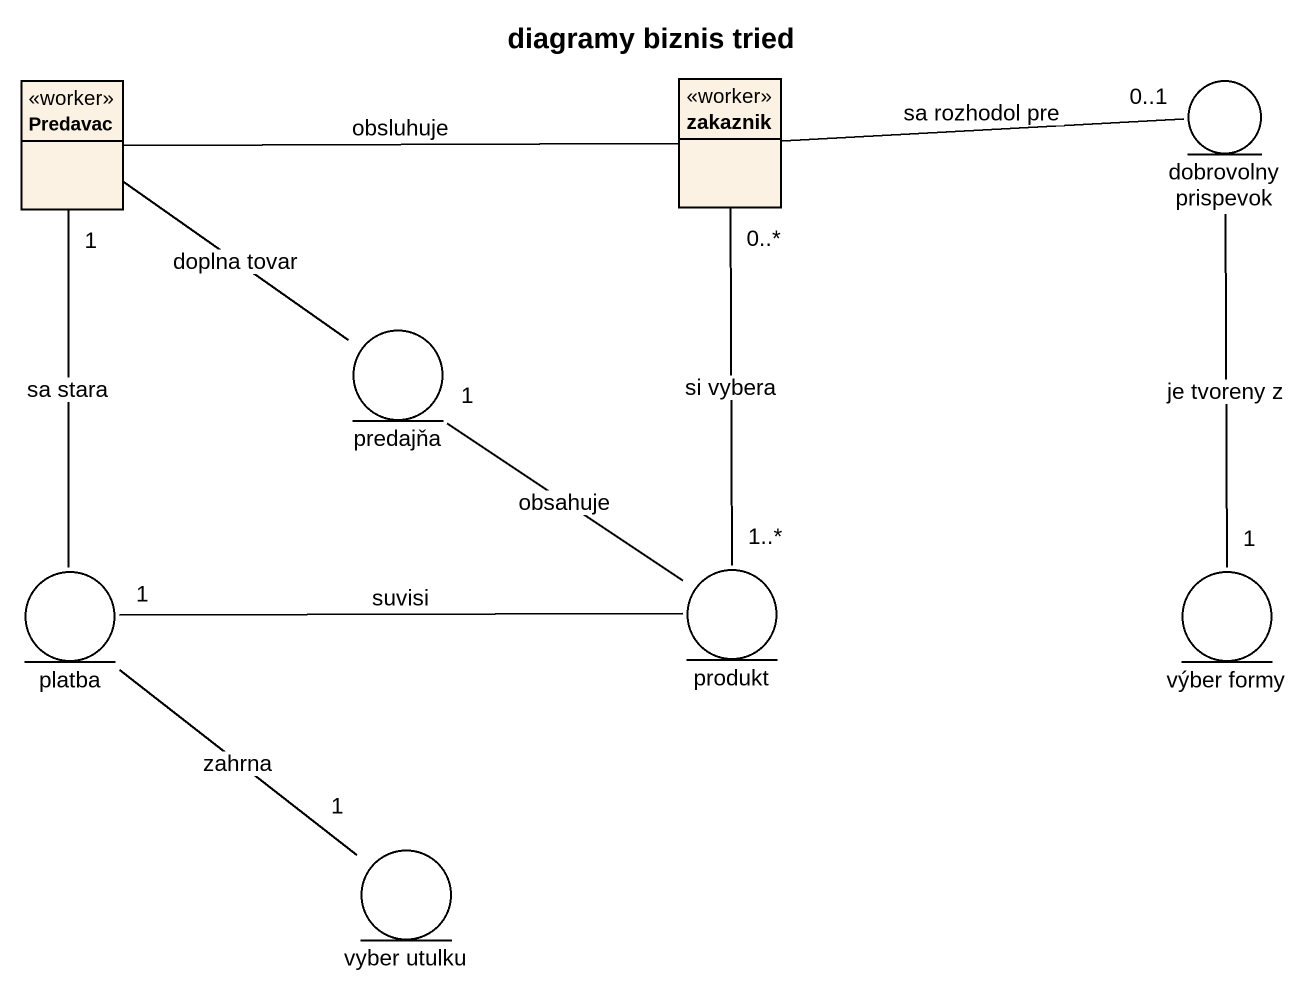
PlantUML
@startuml
title diagramy biznis tried
allowmixing
hide circle
hide empty members
class Predavac <<worker>>
class zakaznik <<worker>>
entity "dobrovolny prispevok" as dobrovolny_prispevok
entity predajňa
entity platba
entity produkt
entity "výber formy" as výber_formy
entity "vyber utulku" as vyber_utulku
Predavac -right- zakaznik : obsluhuje
Predavac -- predajňa : doplna tovar
Predavac "1" -- platba : sa stara
zakaznik -right- "0..1" dobrovolny_prispevok : sa rozhodol pre
zakaznik "0..*" -- "1..*" produkt : si vybera
dobrovolny_prispevok -- "1" výber_formy : je tvoreny z
predajňa "1" -- produkt : obsahuje
produkt -left- "1" platba : suvisi
vyber_utulku "1" -up- platba : zahrna
@enduml
